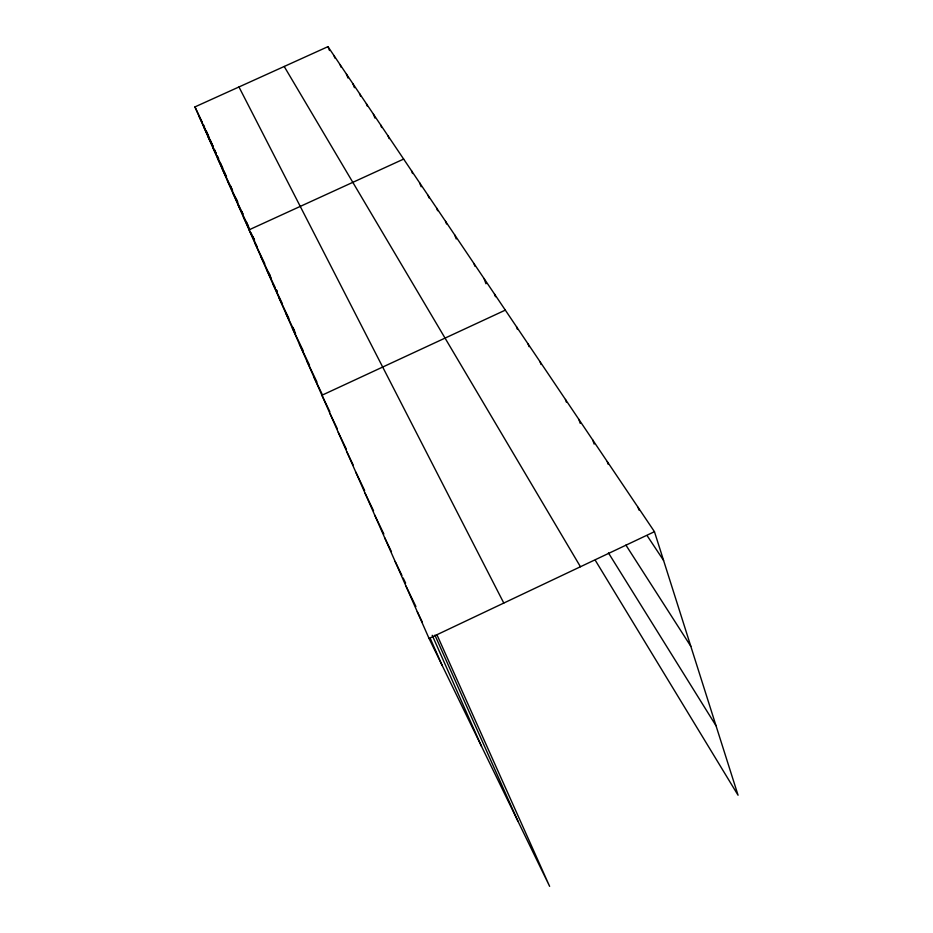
<?xml version="1.0" encoding="UTF-8"?>
<svg xmlns="http://www.w3.org/2000/svg" width="933" height="933" viewBox="0 0 933 933"><rect width="100%" height="100%" fill="white"/><g stroke="black" fill="none" stroke-linecap="round" stroke-linejoin="round"><path stroke-width="1.4" d="M437.134 635.198L549.63 886.35L429.052 638.464L654.453 531.682L738.061 795.219L595.277 560.278M505.324 310.129L321.932 395.254L329.885 411.803M403.651 159.077L249.076 229.833L257.158 246.767M429.052 638.464L194.939 106.91L327.973 46.65L654.453 531.682M647.292 535.915L663.573 560.418M625.915 545.105L690.817 646.289M608.456 552.931L715.996 725.687M284.203 66.476L580.443 566.751M238.965 86.967L503.797 603.056M417.273 611.721L422.264 621.996M384.734 537.828L391.463 551.765M395.149 561.479L401.925 575.474M403.161 578.017L405.622 583.113M405.983 586.087L415.908 606.543M346.889 451.899L353.141 464.891M355.823 472.18L364.64 490.49M365.095 493.242L373.55 510.771M374.716 515.109L383.848 534.003M306.7 360.651L316.928 381.994M314.188 377.655L322.072 394.099M329.955 413.471L337.349 428.853M338.271 432.341L346.341 449.123M260.54 255.864L268.319 272.144M269.509 274.652L271.305 278.419M266.535 269.462L274.978 287.142M276.18 289.673L277.393 292.192L276.331 289.697M272.716 283.492L282.442 303.855M279.084 297.954L288.892 318.468M285.661 312.882L295.551 333.559M292.437 328.288L303.038 350.423M299.446 344.207L309.511 365.188M212.759 147.367L222.672 168.208M217.517 158.178L226.264 176.559M222.416 169.293L232.527 190.542L230.346 185.527M227.442 180.71L237.647 202.146M232.62 192.466L242.907 214.077L241.752 211.359M237.95 204.56L248.936 227.629M243.431 217.016L249.589 229.926M250.825 232.515L254.511 240.259L252.843 236.469M254.732 242.65L264.739 263.654M194.939 106.91L202.123 122.048M203.324 124.567L204.514 127.086M199.219 116.637L208.281 135.705M203.616 126.608L213.354 147.111L210.042 139.507M208.129 136.848L216.106 153.642M434.918 635.14L517.85 821.005M432.224 635.303L481.521 746.33M206.205 130.818L209.482 138.247M214.543 149.7L216.258 153.607M220.141 162.377L222.765 168.325M223.827 170.739L226.521 176.838M235.967 198.251L237.67 202.111M246.219 221.483L247.851 225.168M268.681 272.366L270.29 276.016M292.95 327.355L294.618 331.133M430.37 638.685L442.207 665.521M327.973 46.65L329.512 50.522M340.102 64.669L341.151 67.304M333.956 55.548L334.994 58.149M346.411 74.045L347.986 78.022M359.543 93.557L360.604 96.262M352.896 83.667L354.47 87.679M366.389 103.726L367.392 106.292M373.422 114.164L374.938 118.059M388.093 135.973L389.119 138.609M380.652 124.917L381.667 127.529M411.535 170.797L412.573 173.503M419.663 182.856L421.133 186.74M428.025 195.289L429.017 197.901M436.644 208.106L437.635 210.73M445.542 221.308L446.534 223.967M454.721 234.941L456.214 238.965M473.964 263.538L474.967 266.267M484.075 278.547L485.976 283.772M494.513 294.07L495.47 296.706M516.509 326.737L517.465 329.419M528.09 343.95L529.046 346.644M540.09 361.782L541.047 364.5M565.456 399.464L566.354 402.088M578.868 419.384L580.221 423.36M592.805 440.084L594.146 444.085M607.29 461.613L608.188 464.296M638.079 507.354L638.965 510.083M218.567 158.808L217.331 156.231L218.567 158.808"/></g></svg>
